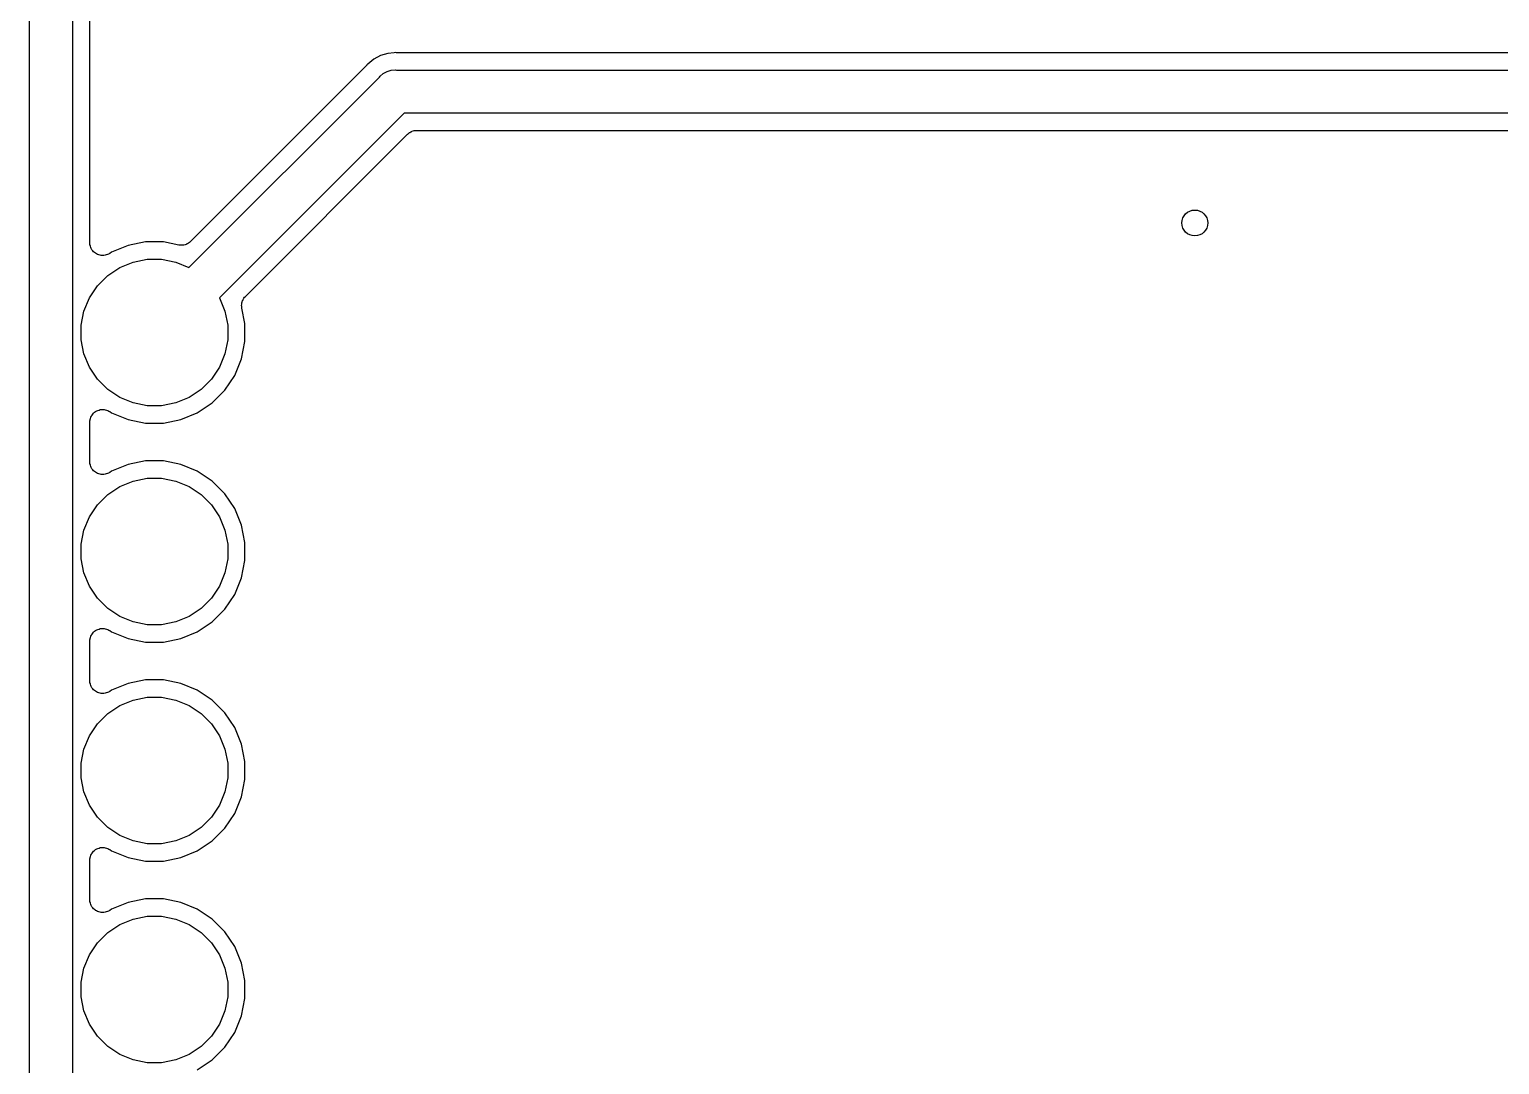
# Model space of a CAD drawing. Extents: x 86.1 to 155.4, y -71.6 to -29.3.
# Drawn here: x 86.18 to 103.23, y -59.29 to -47.28 of the extents above; entities that cross this region are included whole.
import ezdxf

# ---------------------------------------------------------------- set-up
doc = ezdxf.new("R2010")
doc.units = 0
doc.layers.add('BLACK', color=7, linetype='CONTINUOUS')

msp = doc.modelspace()

# ---------------------------------------------------------------- linework, layer by layer
at = {"layer": 'BLACK', "linetype": 'CONTINUOUS'}
for p, q in [((86.18, -64.8277), (86.18, -46.7798)), ((86.68, -46.8711), (86.68, -64.7364)), ((86.88, -49.7577), (86.88, -47.016)), ((90.3358, -47.5625), (90.251, -47.5882)), ((90.4092, -47.5553), (90.3358, -47.5625)), ((90.424, -47.5538), (90.4092, -47.5553)), ((90.4092, -47.5553), (90.4092, -47.5553)), ((90.4388, -47.5553), (90.424, -47.5538)), ((90.4451, -47.5553), (90.4388, -47.5553)), ((90.4514, -47.556), (90.4451, -47.5553)), ((90.4535, -47.556), (90.4514, -47.556)), ((130.573, -47.556), (90.4535, -47.556)), ((90.085, -47.7086), (88.0488, -49.7448)), ((90.089, -47.7038), (90.085, -47.7086)), ((90.0935, -47.6993), (90.089, -47.7038)), ((90.0948, -47.6977), (90.0935, -47.6993)), ((90.1043, -47.6863), (90.0948, -47.6977)), ((90.1728, -47.63), (90.1043, -47.6863)), ((90.251, -47.5882), (90.1728, -47.63)), ((88.0306, -50.0459), (90.2385, -47.8379)), ((90.2385, -47.8379), (90.2464, -47.8284)), ((90.2464, -47.8284), (90.2844, -47.7971)), ((90.2844, -47.7971), (90.3279, -47.7739)), ((90.3279, -47.7739), (90.375, -47.7596)), ((90.375, -47.7596), (90.424, -47.7548)), ((90.424, -47.7548), (90.4363, -47.756)), ((90.4363, -47.756), (130.59, -47.756)), ((90.5276, -48.256), (88.3841, -50.3994)), ((130.498, -48.256), (90.5276, -48.256)), ((88.6852, -50.3812), (90.5665, -48.4999)), ((90.5665, -48.4999), (90.5668, -48.4996)), ((90.5668, -48.4996), (90.5669, -48.4995)), ((90.5668, -48.4996), (90.5668, -48.4996)), ((90.5669, -48.4995), (90.568, -48.4985)), ((90.568, -48.4985), (90.5787, -48.4899)), ((90.5787, -48.4899), (90.5895, -48.4811)), ((90.5895, -48.4811), (90.5902, -48.4807)), ((90.5902, -48.4807), (90.5908, -48.4802)), ((90.5908, -48.4802), (90.6031, -48.4738)), ((90.6031, -48.4738), (90.6154, -48.4673)), ((90.6154, -48.4673), (90.6161, -48.4671)), ((90.6161, -48.4671), (90.6168, -48.4667)), ((90.6168, -48.4667), (90.6302, -48.4629)), ((90.6302, -48.4629), (90.6434, -48.4589)), ((90.6434, -48.4589), (90.6442, -48.4588)), ((90.6442, -48.4588), (90.6449, -48.4586)), ((90.6449, -48.4586), (90.6588, -48.4573)), ((90.6588, -48.4573), (90.6725, -48.456)), ((90.6725, -48.456), (130.353, -48.456)), ((86.8814, -49.7719), (86.88, -49.7577)), ((86.8827, -49.7862), (86.8814, -49.7719)), ((87.5266, -49.75), (87.3237, -49.7904)), ((87.7334, -49.75), (87.5266, -49.75)), ((87.9135, -49.7858), (87.7334, -49.75)), ((87.9274, -49.7872), (87.9135, -49.7858)), ((87.9711, -49.7859), (87.9704, -49.7861)), ((87.9718, -49.7859), (87.9711, -49.7859)), ((87.9852, -49.7818), (87.9718, -49.7859)), ((87.9985, -49.778), (87.9852, -49.7818)), ((87.9991, -49.7776), (87.9985, -49.778)), ((87.9998, -49.7774), (87.9991, -49.7776)), ((88.0121, -49.7709), (87.9998, -49.7774)), ((88.0245, -49.7645), (88.0121, -49.7709)), ((88.025, -49.7641), (88.0245, -49.7645)), ((88.0257, -49.7637), (88.025, -49.7641)), ((88.0365, -49.7549), (88.0257, -49.7637)), ((88.0473, -49.7462), (88.0365, -49.7549)), ((88.0483, -49.7453), (88.0473, -49.7462)), ((88.0484, -49.7452), (88.0483, -49.7453)), ((88.0488, -49.7448), (88.0484, -49.7452)), ((88.0484, -49.7452), (88.0484, -49.7452)), ((86.8828, -49.7865), (86.8827, -49.7862)), ((86.8829, -49.7868), (86.8828, -49.7865)), ((86.887, -49.8006), (86.8829, -49.7868)), ((86.8911, -49.8142), (86.887, -49.8006)), ((86.8912, -49.8145), (86.8911, -49.8142)), ((86.8913, -49.8148), (86.8912, -49.8145)), ((86.8981, -49.8276), (86.8913, -49.8148)), ((86.9047, -49.8401), (86.8981, -49.8276)), ((86.9049, -49.8404), (86.9047, -49.8401)), ((86.9051, -49.8407), (86.9049, -49.8404)), ((86.9141, -49.8517), (86.9051, -49.8407)), ((86.9231, -49.8629), (86.9141, -49.8517)), ((86.9234, -49.8631), (86.9231, -49.8629)), ((86.9236, -49.8634), (86.9234, -49.8631)), ((86.9345, -49.8724), (86.9236, -49.8634)), ((86.9456, -49.8817), (86.9345, -49.8724)), ((86.9459, -49.8818), (86.9456, -49.8817)), ((86.9461, -49.882), (86.9459, -49.8818)), ((86.9586, -49.8888), (86.9461, -49.882)), ((86.9713, -49.8957), (86.9586, -49.8888)), ((86.9716, -49.8958), (86.9713, -49.8957)), ((86.9719, -49.896), (86.9716, -49.8958)), ((86.9854, -49.9002), (86.9719, -49.896)), ((86.9992, -49.9045), (86.9854, -49.9002)), ((86.9995, -49.9045), (86.9992, -49.9045)), ((86.9998, -49.9046), (86.9995, -49.9045)), ((87.014, -49.9061), (86.9998, -49.9046)), ((87.0283, -49.9077), (87.014, -49.9061)), ((87.0286, -49.9076), (87.0283, -49.9077)), ((87.029, -49.9077), (87.0286, -49.9076)), ((87.0433, -49.9064), (87.029, -49.9077)), ((87.0575, -49.9051), (87.0433, -49.9064)), ((87.0578, -49.9051), (87.0575, -49.9051)), ((87.0581, -49.905), (87.0578, -49.9051)), ((87.0719, -49.901), (87.0581, -49.905)), ((87.0856, -49.897), (87.0719, -49.901)), ((87.0859, -49.8969), (87.0856, -49.897)), ((87.0862, -49.8968), (87.0859, -49.8969)), ((87.099, -49.8901), (87.0862, -49.8968)), ((87.1116, -49.8836), (87.099, -49.8901)), ((87.1121, -49.8832), (87.1116, -49.8836)), ((87.1122, -49.8832), (87.1121, -49.8832)), ((87.1121, -49.8832), (87.1121, -49.8832)), ((87.1133, -49.8824), (87.1122, -49.8832)), ((87.1326, -49.8695), (87.1133, -49.8824)), ((87.3237, -49.7904), (87.1326, -49.8695)), ((87.3821, -49.9827), (87.5463, -49.95)), ((87.5463, -49.95), (87.7137, -49.95)), ((87.7137, -49.95), (87.8779, -49.9827)), ((87.9412, -49.7887), (87.9274, -49.7872)), ((87.9419, -49.7886), (87.9412, -49.7887)), ((87.9426, -49.7887), (87.9419, -49.7886)), ((87.9565, -49.7874), (87.9426, -49.7887)), ((87.9704, -49.7861), (87.9565, -49.7874)), ((87.0882, -50.1398), (87.2274, -50.0467)), ((87.2274, -50.0467), (87.3821, -49.9827)), ((87.8779, -49.9827), (88.0306, -50.0459)), ((86.8767, -50.3974), (86.9698, -50.2582)), ((86.9698, -50.2582), (87.0882, -50.1398)), ((86.8127, -50.5521), (86.8767, -50.3974)), ((88.3841, -50.3994), (88.4473, -50.5521)), ((88.6428, -50.4715), (88.6443, -50.4576)), ((88.6443, -50.4576), (88.6445, -50.4569)), ((88.6445, -50.4562), (88.6487, -50.443)), ((88.6445, -50.4569), (88.6445, -50.4562)), ((88.6487, -50.443), (88.6528, -50.4296)), ((88.6528, -50.4296), (88.6532, -50.4289)), ((88.6532, -50.4289), (88.6534, -50.4283)), ((88.6534, -50.4283), (88.6601, -50.416)), ((88.6601, -50.416), (88.6666, -50.4038)), ((88.6666, -50.4038), (88.6671, -50.4032)), ((88.6671, -50.4032), (88.6675, -50.4026)), ((88.6675, -50.4026), (88.6764, -50.3919)), ((88.6764, -50.3919), (88.6852, -50.3812)), ((86.78, -50.7163), (86.8127, -50.5521)), ((88.4473, -50.5521), (88.48, -50.7163)), ((88.6413, -50.4853), (88.6428, -50.4715)), ((88.6414, -50.486), (88.6413, -50.4853)), ((88.6413, -50.4867), (88.6414, -50.486)), ((88.6426, -50.5006), (88.6413, -50.4867)), ((88.6438, -50.5144), (88.6426, -50.5006)), ((88.644, -50.5158), (88.6438, -50.5144)), ((88.6441, -50.5159), (88.644, -50.5158)), ((88.6442, -50.5165), (88.6441, -50.5159)), ((88.6441, -50.5159), (88.6441, -50.5159)), ((88.68, -50.6966), (88.6442, -50.5165)), ((86.78, -50.8837), (86.78, -50.7163)), ((88.48, -50.7163), (88.48, -50.8837)), ((88.68, -50.9034), (88.68, -50.6966)), ((86.8127, -51.0479), (86.78, -50.8837)), ((88.48, -50.8837), (88.4473, -51.0479)), ((88.6396, -51.1063), (88.68, -50.9034)), ((86.8767, -51.2026), (86.8127, -51.0479)), ((88.4473, -51.0479), (88.3833, -51.2026)), ((88.5605, -51.2974), (88.6396, -51.1063)), ((86.9698, -51.3418), (86.8767, -51.2026)), ((88.3833, -51.2026), (88.2902, -51.3418)), ((88.4456, -51.4693), (88.5605, -51.2974)), ((87.0882, -51.4602), (86.9698, -51.3418)), ((87.2274, -51.5533), (87.0882, -51.4602)), ((88.1718, -51.4602), (88.0326, -51.5533)), ((88.2902, -51.3418), (88.1718, -51.4602)), ((88.2993, -51.6156), (88.4456, -51.4693)), ((87.3821, -51.6173), (87.2274, -51.5533)), ((87.5463, -51.65), (87.3821, -51.6173)), ((87.7137, -51.65), (87.5463, -51.65)), ((87.8779, -51.6173), (87.7137, -51.65)), ((88.0326, -51.5533), (87.8779, -51.6173)), ((88.1274, -51.7305), (88.2993, -51.6156)), ((86.88, -51.8402), (86.8816, -51.826)), ((86.8816, -51.826), (86.8831, -51.8118)), ((86.8831, -51.8118), (86.8832, -51.8115)), ((86.8832, -51.8115), (86.8833, -51.8111)), ((86.8833, -51.8111), (86.8876, -51.7975)), ((86.8876, -51.7975), (86.8919, -51.7838)), ((86.8919, -51.7838), (86.892, -51.7835)), ((86.892, -51.7835), (86.8921, -51.7832)), ((86.8921, -51.7832), (86.899, -51.7707)), ((86.899, -51.7707), (86.9059, -51.7581)), ((86.9059, -51.7581), (86.9061, -51.7579)), ((86.9061, -51.7579), (86.9062, -51.7576)), ((86.9062, -51.7576), (86.9155, -51.7465)), ((86.9155, -51.7465), (86.9246, -51.7356)), ((86.9246, -51.7356), (86.9248, -51.7354)), ((86.9248, -51.7354), (86.925, -51.7351)), ((86.925, -51.7351), (86.9363, -51.7261)), ((86.9363, -51.7261), (86.9473, -51.7172)), ((86.9473, -51.7172), (86.9476, -51.717)), ((86.9476, -51.717), (86.9479, -51.7168)), ((86.9479, -51.7168), (86.9606, -51.7102)), ((86.9606, -51.7102), (86.9732, -51.7035)), ((86.9732, -51.7035), (86.9735, -51.7034)), ((86.9735, -51.7034), (86.9738, -51.7032)), ((86.9738, -51.7032), (86.9875, -51.6992)), ((86.9875, -51.6992), (87.0012, -51.6951)), ((87.0012, -51.6951), (87.0016, -51.6951)), ((87.0016, -51.6951), (87.0019, -51.695)), ((87.0019, -51.695), (87.0161, -51.6937)), ((87.0161, -51.6937), (87.0304, -51.6923)), ((87.0304, -51.6923), (87.0307, -51.6924)), ((87.0307, -51.6924), (87.031, -51.6923)), ((87.031, -51.6923), (87.0452, -51.6938)), ((87.0452, -51.6938), (87.0595, -51.6953)), ((87.0595, -51.6953), (87.0598, -51.6953)), ((87.0598, -51.6953), (87.0602, -51.6954)), ((87.0602, -51.6954), (87.0738, -51.6996)), ((87.0738, -51.6996), (87.0875, -51.7038)), ((87.0875, -51.7038), (87.0878, -51.7039)), ((87.0878, -51.7039), (87.0881, -51.704)), ((87.0881, -51.704), (87.1008, -51.7109)), ((87.1008, -51.7109), (87.1133, -51.7176)), ((87.1133, -51.7176), (87.1326, -51.7305)), ((87.1326, -51.7305), (87.3237, -51.8096)), ((87.3237, -51.8096), (87.5266, -51.85)), ((87.7334, -51.85), (87.9363, -51.8096)), ((87.9363, -51.8096), (88.1274, -51.7305)), ((86.88, -51.8408), (86.88, -51.8402)), ((86.88, -51.8409), (86.88, -51.8408)), ((86.88, -51.8423), (86.88, -51.8409)), ((86.88, -51.8409), (86.88, -51.8409)), ((86.88, -52.2977), (86.88, -51.8423)), ((87.5266, -51.85), (87.7334, -51.85)), ((86.8814, -52.3119), (86.88, -52.2977)), ((86.8827, -52.3262), (86.8814, -52.3119)), ((86.8828, -52.3265), (86.8827, -52.3262)), ((86.8829, -52.3268), (86.8828, -52.3265)), ((86.887, -52.3406), (86.8829, -52.3268)), ((86.8911, -52.3542), (86.887, -52.3406)), ((87.3237, -52.3304), (87.1326, -52.4095)), ((87.5266, -52.29), (87.3237, -52.3304)), ((87.7334, -52.29), (87.5266, -52.29)), ((87.9363, -52.3304), (87.7334, -52.29)), ((88.1274, -52.4095), (87.9363, -52.3304)), ((86.8912, -52.3545), (86.8911, -52.3542)), ((86.8913, -52.3548), (86.8912, -52.3545)), ((86.8981, -52.3676), (86.8913, -52.3548)), ((86.9047, -52.3801), (86.8981, -52.3676)), ((86.9049, -52.3804), (86.9047, -52.3801)), ((86.9051, -52.3807), (86.9049, -52.3804)), ((86.9141, -52.3917), (86.9051, -52.3807)), ((86.9231, -52.4029), (86.9141, -52.3917)), ((86.9234, -52.4031), (86.9231, -52.4029)), ((86.9236, -52.4034), (86.9234, -52.4031)), ((86.9346, -52.4125), (86.9236, -52.4034)), ((86.9456, -52.4217), (86.9346, -52.4125)), ((86.9459, -52.4218), (86.9456, -52.4217)), ((86.9461, -52.422), (86.9459, -52.4218)), ((86.9586, -52.4288), (86.9461, -52.422)), ((86.9713, -52.4357), (86.9586, -52.4288)), ((86.9716, -52.4358), (86.9713, -52.4357)), ((86.9719, -52.436), (86.9716, -52.4358)), ((86.9854, -52.4402), (86.9719, -52.436)), ((86.9992, -52.4445), (86.9854, -52.4402)), ((86.9995, -52.4445), (86.9992, -52.4445)), ((86.9998, -52.4446), (86.9995, -52.4445)), ((87.014, -52.4461), (86.9998, -52.4446)), ((87.0283, -52.4477), (87.014, -52.4461)), ((87.0286, -52.4476), (87.0283, -52.4477)), ((87.029, -52.4477), (87.0286, -52.4476)), ((87.0433, -52.4464), (87.029, -52.4477)), ((87.0575, -52.4451), (87.0433, -52.4464)), ((87.0578, -52.4451), (87.0575, -52.4451)), ((87.0581, -52.445), (87.0578, -52.4451)), ((87.0719, -52.441), (87.0581, -52.445)), ((87.0856, -52.437), (87.0719, -52.441)), ((87.0859, -52.4369), (87.0856, -52.437)), ((87.0862, -52.4368), (87.0859, -52.4369)), ((87.099, -52.4301), (87.0862, -52.4368)), ((87.1116, -52.4236), (87.099, -52.4301)), ((87.1121, -52.4232), (87.1116, -52.4236)), ((87.1122, -52.4232), (87.1121, -52.4232)), ((87.1121, -52.4232), (87.1121, -52.4232)), ((87.1133, -52.4224), (87.1122, -52.4232)), ((87.1326, -52.4095), (87.1133, -52.4224)), ((87.3821, -52.5227), (87.5463, -52.49)), ((87.5463, -52.49), (87.7137, -52.49)), ((87.7137, -52.49), (87.8779, -52.5227)), ((88.2993, -52.5244), (88.1274, -52.4095)), ((86.9698, -52.7982), (87.0882, -52.6798)), ((87.0882, -52.6798), (87.2274, -52.5867)), ((87.2274, -52.5867), (87.3821, -52.5227)), ((87.8779, -52.5227), (88.0326, -52.5867)), ((88.0326, -52.5867), (88.1718, -52.6798)), ((88.1718, -52.6798), (88.2902, -52.7982)), ((88.4456, -52.6707), (88.2993, -52.5244)), ((88.5605, -52.8426), (88.4456, -52.6707)), ((86.8767, -52.9374), (86.9698, -52.7982)), ((88.2902, -52.7982), (88.3833, -52.9374)), ((88.6396, -53.0337), (88.5605, -52.8426)), ((86.8127, -53.0921), (86.8767, -52.9374)), ((88.3833, -52.9374), (88.4473, -53.0921)), ((86.78, -53.2563), (86.8127, -53.0921)), ((88.4473, -53.0921), (88.48, -53.2563)), ((88.68, -53.2366), (88.6396, -53.0337)), ((86.78, -53.4237), (86.78, -53.2563)), ((88.48, -53.2563), (88.48, -53.4237)), ((88.68, -53.4434), (88.68, -53.2366)), ((86.8127, -53.5879), (86.78, -53.4237)), ((88.48, -53.4237), (88.4473, -53.5879)), ((88.6396, -53.6463), (88.68, -53.4434)), ((86.8767, -53.7426), (86.8127, -53.5879)), ((88.4473, -53.5879), (88.3833, -53.7426)), ((88.5605, -53.8374), (88.6396, -53.6463)), ((86.9698, -53.8818), (86.8767, -53.7426)), ((88.3833, -53.7426), (88.2902, -53.8818)), ((88.4456, -54.0093), (88.5605, -53.8374)), ((87.0882, -54.0002), (86.9698, -53.8818)), ((87.2274, -54.0933), (87.0882, -54.0002)), ((88.1718, -54.0002), (88.0326, -54.0933)), ((88.2902, -53.8818), (88.1718, -54.0002)), ((88.2993, -54.1556), (88.4456, -54.0093)), ((87.3821, -54.1573), (87.2274, -54.0933)), ((87.5463, -54.19), (87.3821, -54.1573)), ((87.7137, -54.19), (87.5463, -54.19)), ((87.8779, -54.1573), (87.7137, -54.19)), ((88.0326, -54.0933), (87.8779, -54.1573)), ((88.1274, -54.2705), (88.2993, -54.1556)), ((86.88, -54.3802), (86.8816, -54.366)), ((86.88, -54.3808), (86.88, -54.3802)), ((86.88, -54.3809), (86.88, -54.3808)), ((86.88, -54.3823), (86.88, -54.3809)), ((86.88, -54.3809), (86.88, -54.3809)), ((86.88, -54.8377), (86.88, -54.3823)), ((86.8816, -54.366), (86.8831, -54.3518)), ((86.8831, -54.3518), (86.8832, -54.3515)), ((86.8832, -54.3515), (86.8833, -54.3511)), ((86.8833, -54.3511), (86.8876, -54.3375)), ((86.8876, -54.3375), (86.8919, -54.3238)), ((86.8919, -54.3238), (86.892, -54.3235)), ((86.892, -54.3235), (86.8921, -54.3232)), ((86.8921, -54.3232), (86.899, -54.3107)), ((86.899, -54.3107), (86.9059, -54.2981)), ((86.9059, -54.2981), (86.9061, -54.2979)), ((86.9061, -54.2979), (86.9062, -54.2976)), ((86.9062, -54.2976), (86.9155, -54.2865)), ((86.9155, -54.2865), (86.9246, -54.2756)), ((86.9246, -54.2756), (86.9248, -54.2754)), ((86.9248, -54.2754), (86.925, -54.2751)), ((86.925, -54.2751), (86.9363, -54.2661)), ((86.9363, -54.2661), (86.9473, -54.2572)), ((86.9473, -54.2572), (86.9476, -54.257)), ((86.9476, -54.257), (86.9479, -54.2568)), ((86.9479, -54.2568), (86.9606, -54.2502)), ((86.9606, -54.2502), (86.9732, -54.2435)), ((86.9732, -54.2435), (86.9735, -54.2434)), ((86.9735, -54.2434), (86.9738, -54.2432)), ((86.9738, -54.2432), (86.9875, -54.2392)), ((86.9875, -54.2392), (87.0012, -54.2351)), ((87.0012, -54.2351), (87.0016, -54.2351)), ((87.0016, -54.2351), (87.0019, -54.235)), ((87.0019, -54.235), (87.0161, -54.2337)), ((87.0161, -54.2337), (87.0304, -54.2323)), ((87.0304, -54.2323), (87.0307, -54.2324)), ((87.0307, -54.2324), (87.031, -54.2323)), ((87.031, -54.2323), (87.0452, -54.2338)), ((87.0452, -54.2338), (87.0595, -54.2353)), ((87.0595, -54.2353), (87.0598, -54.2353)), ((87.0598, -54.2353), (87.0602, -54.2354)), ((87.0602, -54.2354), (87.0738, -54.2396)), ((87.0738, -54.2396), (87.0875, -54.2438)), ((87.0875, -54.2438), (87.0878, -54.2439)), ((87.0878, -54.2439), (87.0881, -54.244)), ((87.0881, -54.244), (87.1008, -54.2509)), ((87.1008, -54.2509), (87.1133, -54.2576)), ((87.1133, -54.2576), (87.1326, -54.2705)), ((87.1326, -54.2705), (87.3237, -54.3496)), ((87.3237, -54.3496), (87.5266, -54.39)), ((87.7334, -54.39), (87.9363, -54.3496)), ((87.9363, -54.3496), (88.1274, -54.2705)), ((87.5266, -54.39), (87.7334, -54.39)), ((86.8814, -54.8519), (86.88, -54.8377)), ((86.8827, -54.8662), (86.8814, -54.8519)), ((86.8828, -54.8665), (86.8827, -54.8662)), ((86.8829, -54.8668), (86.8828, -54.8665)), ((86.887, -54.8806), (86.8829, -54.8668)), ((86.8911, -54.8942), (86.887, -54.8806)), ((86.8912, -54.8945), (86.8911, -54.8942)), ((86.8913, -54.8948), (86.8912, -54.8945)), ((86.8981, -54.9076), (86.8913, -54.8948)), ((87.3237, -54.8704), (87.1326, -54.9495)), ((87.5266, -54.83), (87.3237, -54.8704)), ((87.7334, -54.83), (87.5266, -54.83)), ((87.9363, -54.8704), (87.7334, -54.83)), ((88.1274, -54.9495), (87.9363, -54.8704)), ((86.9047, -54.9201), (86.8981, -54.9076)), ((86.9049, -54.9204), (86.9047, -54.9201)), ((86.9051, -54.9207), (86.9049, -54.9204)), ((86.9141, -54.9317), (86.9051, -54.9207)), ((86.9231, -54.9429), (86.9141, -54.9317)), ((86.9234, -54.9431), (86.9231, -54.9429)), ((86.9236, -54.9434), (86.9234, -54.9431)), ((86.9346, -54.9525), (86.9236, -54.9434)), ((86.9456, -54.9617), (86.9346, -54.9525)), ((86.9459, -54.9618), (86.9456, -54.9617)), ((86.9461, -54.962), (86.9459, -54.9618)), ((86.9586, -54.9688), (86.9461, -54.962)), ((86.9713, -54.9757), (86.9586, -54.9688)), ((86.9716, -54.9758), (86.9713, -54.9757)), ((86.9719, -54.976), (86.9716, -54.9758)), ((86.9854, -54.9802), (86.9719, -54.976)), ((86.9992, -54.9845), (86.9854, -54.9802)), ((86.9995, -54.9845), (86.9992, -54.9845)), ((86.9998, -54.9846), (86.9995, -54.9845)), ((87.014, -54.9861), (86.9998, -54.9846)), ((87.0283, -54.9877), (87.014, -54.9861)), ((87.0286, -54.9876), (87.0283, -54.9877)), ((87.029, -54.9877), (87.0286, -54.9876)), ((87.0433, -54.9864), (87.029, -54.9877)), ((87.0575, -54.9851), (87.0433, -54.9864)), ((87.0578, -54.9851), (87.0575, -54.9851)), ((87.0581, -54.985), (87.0578, -54.9851)), ((87.0719, -54.981), (87.0581, -54.985)), ((87.0856, -54.977), (87.0719, -54.981)), ((87.0859, -54.9769), (87.0856, -54.977)), ((87.0862, -54.9768), (87.0859, -54.9769)), ((87.099, -54.9701), (87.0862, -54.9768)), ((87.1116, -54.9636), (87.099, -54.9701)), ((87.1121, -54.9632), (87.1116, -54.9636)), ((87.1122, -54.9632), (87.1121, -54.9632)), ((87.1121, -54.9632), (87.1121, -54.9632)), ((87.1133, -54.9624), (87.1122, -54.9632)), ((87.1326, -54.9495), (87.1133, -54.9624)), ((87.2274, -55.1267), (87.3821, -55.0627)), ((87.3821, -55.0627), (87.5463, -55.03)), ((87.5463, -55.03), (87.7137, -55.03)), ((87.7137, -55.03), (87.8779, -55.0627)), ((87.8779, -55.0627), (88.0326, -55.1267)), ((88.2993, -55.0644), (88.1274, -54.9495)), ((88.4456, -55.2107), (88.2993, -55.0644)), ((86.9698, -55.3382), (87.0882, -55.2198)), ((87.0882, -55.2198), (87.2274, -55.1267)), ((88.0326, -55.1267), (88.1718, -55.2198)), ((88.1718, -55.2198), (88.2902, -55.3382)), ((88.5605, -55.3826), (88.4456, -55.2107)), ((86.8767, -55.4774), (86.9698, -55.3382)), ((88.2902, -55.3382), (88.3833, -55.4774)), ((88.6396, -55.5737), (88.5605, -55.3826)), ((86.8127, -55.6321), (86.8767, -55.4774)), ((88.3833, -55.4774), (88.4473, -55.6321)), ((88.68, -55.7766), (88.6396, -55.5737)), ((86.78, -55.7963), (86.8127, -55.6321)), ((88.4473, -55.6321), (88.48, -55.7963)), ((86.78, -55.9637), (86.78, -55.7963)), ((88.48, -55.7963), (88.48, -55.9637)), ((88.68, -55.9834), (88.68, -55.7766)), ((86.8127, -56.1279), (86.78, -55.9637)), ((88.48, -55.9637), (88.4473, -56.1279)), ((88.6396, -56.1863), (88.68, -55.9834)), ((86.8767, -56.2826), (86.8127, -56.1279)), ((88.4473, -56.1279), (88.3833, -56.2826)), ((88.5605, -56.3774), (88.6396, -56.1863)), ((86.9698, -56.4218), (86.8767, -56.2826)), ((87.0882, -56.5402), (86.9698, -56.4218)), ((88.2902, -56.4218), (88.1718, -56.5402)), ((88.3833, -56.2826), (88.2902, -56.4218)), ((88.4456, -56.5493), (88.5605, -56.3774)), ((87.2274, -56.6333), (87.0882, -56.5402)), ((88.1718, -56.5402), (88.0326, -56.6333)), ((88.2993, -56.6956), (88.4456, -56.5493)), ((86.9875, -56.7792), (87.0012, -56.7751)), ((87.0012, -56.7751), (87.0016, -56.7751)), ((87.0016, -56.7751), (87.0019, -56.775)), ((87.0019, -56.775), (87.0161, -56.7737)), ((87.0161, -56.7737), (87.0304, -56.7723)), ((87.0304, -56.7723), (87.0307, -56.7724)), ((87.0307, -56.7724), (87.031, -56.7723)), ((87.031, -56.7723), (87.0452, -56.7738)), ((87.0452, -56.7738), (87.0595, -56.7753)), ((87.0595, -56.7753), (87.0598, -56.7753)), ((87.0598, -56.7753), (87.0602, -56.7754)), ((87.0602, -56.7754), (87.0738, -56.7796)), ((87.3821, -56.6973), (87.2274, -56.6333)), ((87.5463, -56.73), (87.3821, -56.6973)), ((87.7137, -56.73), (87.5463, -56.73)), ((87.8779, -56.6973), (87.7137, -56.73)), ((88.0326, -56.6333), (87.8779, -56.6973)), ((88.1274, -56.8105), (88.2993, -56.6956)), ((86.88, -56.9202), (86.8816, -56.906)), ((86.88, -56.9208), (86.88, -56.9202)), ((86.88, -56.9209), (86.88, -56.9208)), ((86.88, -56.9223), (86.88, -56.9209)), ((86.88, -56.9209), (86.88, -56.9209)), ((86.88, -57.3777), (86.88, -56.9223)), ((86.8816, -56.906), (86.8831, -56.8918)), ((86.8831, -56.8918), (86.8832, -56.8915)), ((86.8832, -56.8915), (86.8833, -56.8911)), ((86.8833, -56.8911), (86.8876, -56.8775)), ((86.8876, -56.8775), (86.8919, -56.8638)), ((86.8919, -56.8638), (86.892, -56.8635)), ((86.892, -56.8635), (86.8921, -56.8632)), ((86.8921, -56.8632), (86.899, -56.8507)), ((86.899, -56.8507), (86.9059, -56.8381)), ((86.9059, -56.8381), (86.9061, -56.8379)), ((86.9061, -56.8379), (86.9062, -56.8376)), ((86.9062, -56.8376), (86.9155, -56.8265)), ((86.9155, -56.8265), (86.9246, -56.8156)), ((86.9246, -56.8156), (86.9248, -56.8154)), ((86.9248, -56.8154), (86.925, -56.8151)), ((86.925, -56.8151), (86.9363, -56.8061)), ((86.9363, -56.8061), (86.9473, -56.7972)), ((86.9473, -56.7972), (86.9476, -56.797)), ((86.9476, -56.797), (86.9479, -56.7968)), ((86.9479, -56.7968), (86.9606, -56.7902)), ((86.9606, -56.7902), (86.9732, -56.7835)), ((86.9732, -56.7835), (86.9735, -56.7834)), ((86.9735, -56.7834), (86.9738, -56.7832)), ((86.9738, -56.7832), (86.9875, -56.7792)), ((87.0738, -56.7796), (87.0875, -56.7838)), ((87.0875, -56.7838), (87.0878, -56.7839)), ((87.0878, -56.7839), (87.0881, -56.784)), ((87.0881, -56.784), (87.1008, -56.7909)), ((87.1008, -56.7909), (87.1133, -56.7976)), ((87.1133, -56.7976), (87.1326, -56.8105)), ((87.1326, -56.8105), (87.3237, -56.8896)), ((87.3237, -56.8896), (87.5266, -56.93)), ((87.5266, -56.93), (87.7334, -56.93)), ((87.7334, -56.93), (87.9363, -56.8896)), ((87.9363, -56.8896), (88.1274, -56.8105)), ((86.8814, -57.3919), (86.88, -57.3777)), ((86.8827, -57.4062), (86.8814, -57.3919)), ((86.8828, -57.4065), (86.8827, -57.4062)), ((86.8829, -57.4068), (86.8828, -57.4065)), ((86.887, -57.4206), (86.8829, -57.4068)), ((86.8911, -57.4342), (86.887, -57.4206)), ((86.8912, -57.4345), (86.8911, -57.4342)), ((86.8913, -57.4348), (86.8912, -57.4345)), ((86.8981, -57.4476), (86.8913, -57.4348)), ((86.9047, -57.4601), (86.8981, -57.4476)), ((87.3237, -57.4104), (87.1326, -57.4895)), ((87.5266, -57.37), (87.3237, -57.4104)), ((87.7334, -57.37), (87.5266, -57.37)), ((87.9363, -57.4104), (87.7334, -57.37)), ((88.1274, -57.4895), (87.9363, -57.4104)), ((86.9049, -57.4604), (86.9047, -57.4601)), ((86.9051, -57.4607), (86.9049, -57.4604)), ((86.9141, -57.4717), (86.9051, -57.4607)), ((86.9231, -57.4829), (86.9141, -57.4717)), ((86.9234, -57.4831), (86.9231, -57.4829)), ((86.9236, -57.4834), (86.9234, -57.4831)), ((86.9346, -57.4925), (86.9236, -57.4834)), ((86.9456, -57.5017), (86.9346, -57.4925)), ((86.9459, -57.5018), (86.9456, -57.5017)), ((86.9461, -57.502), (86.9459, -57.5018)), ((86.9586, -57.5088), (86.9461, -57.502)), ((86.9713, -57.5157), (86.9586, -57.5088)), ((86.9716, -57.5158), (86.9713, -57.5157)), ((86.9719, -57.516), (86.9716, -57.5158)), ((86.9854, -57.5202), (86.9719, -57.516)), ((86.9992, -57.5245), (86.9854, -57.5202)), ((86.9995, -57.5245), (86.9992, -57.5245)), ((86.9998, -57.5246), (86.9995, -57.5245)), ((87.014, -57.5261), (86.9998, -57.5246)), ((87.0283, -57.5277), (87.014, -57.5261)), ((87.0286, -57.5276), (87.0283, -57.5277)), ((87.029, -57.5277), (87.0286, -57.5276)), ((87.0433, -57.5264), (87.029, -57.5277)), ((87.0575, -57.5251), (87.0433, -57.5264)), ((87.0578, -57.5251), (87.0575, -57.5251)), ((87.0581, -57.525), (87.0578, -57.5251)), ((87.0719, -57.521), (87.0581, -57.525)), ((87.0856, -57.517), (87.0719, -57.521)), ((87.0859, -57.5169), (87.0856, -57.517)), ((87.0862, -57.5168), (87.0859, -57.5169)), ((87.099, -57.5101), (87.0862, -57.5168)), ((87.1116, -57.5036), (87.099, -57.5101)), ((87.1121, -57.5032), (87.1116, -57.5036)), ((87.1122, -57.5032), (87.1121, -57.5032)), ((87.1121, -57.5032), (87.1121, -57.5032)), ((87.1133, -57.5024), (87.1122, -57.5032)), ((87.1326, -57.4895), (87.1133, -57.5024)), ((87.2274, -57.6667), (87.3821, -57.6027)), ((87.3821, -57.6027), (87.5463, -57.57)), ((87.5463, -57.57), (87.7137, -57.57)), ((87.7137, -57.57), (87.8779, -57.6027)), ((87.8779, -57.6027), (88.0326, -57.6667)), ((88.2993, -57.6044), (88.1274, -57.4895)), ((88.4456, -57.7507), (88.2993, -57.6044)), ((86.9698, -57.8782), (87.0882, -57.7598)), ((87.0882, -57.7598), (87.2274, -57.6667)), ((88.0326, -57.6667), (88.1718, -57.7598)), ((88.1718, -57.7598), (88.2902, -57.8782)), ((88.5605, -57.9226), (88.4456, -57.7507)), ((86.8767, -58.0174), (86.9698, -57.8782)), ((88.2902, -57.8782), (88.3833, -58.0174)), ((88.6396, -58.1137), (88.5605, -57.9226)), ((86.8127, -58.1721), (86.8767, -58.0174)), ((88.3833, -58.0174), (88.4473, -58.1721)), ((88.68, -58.3166), (88.6396, -58.1137)), ((86.78, -58.3363), (86.8127, -58.1721)), ((88.4473, -58.1721), (88.48, -58.3363)), ((86.78, -58.5037), (86.78, -58.3363)), ((88.48, -58.3363), (88.48, -58.5037)), ((88.68, -58.5234), (88.68, -58.3166)), ((86.8127, -58.6679), (86.78, -58.5037)), ((88.48, -58.5037), (88.4473, -58.6679)), ((88.6396, -58.7263), (88.68, -58.5234)), ((86.8767, -58.8226), (86.8127, -58.6679)), ((88.4473, -58.6679), (88.3833, -58.8226)), ((88.5605, -58.9174), (88.6396, -58.7263)), ((86.9698, -58.9618), (86.8767, -58.8226)), ((87.0882, -59.0802), (86.9698, -58.9618)), ((88.2902, -58.9618), (88.1718, -59.0802)), ((88.3833, -58.8226), (88.2902, -58.9618)), ((88.4456, -59.0893), (88.5605, -58.9174)), ((87.2274, -59.1733), (87.0882, -59.0802)), ((88.1718, -59.0802), (88.0326, -59.1733)), ((88.2993, -59.2356), (88.4456, -59.0893)), ((87.3821, -59.2373), (87.2274, -59.1733)), ((87.5463, -59.27), (87.3821, -59.2373)), ((87.7137, -59.27), (87.5463, -59.27)), ((87.8779, -59.2373), (87.7137, -59.27)), ((88.0326, -59.1733), (87.8779, -59.2373)), ((88.1274, -59.3505), (88.2993, -59.2356))]:
    msp.add_line(p, q, dxfattribs=at)
at = {"layer": 'BLACK'}
msp.add_circle((99.695, -49.53), 0.15, dxfattribs=at)

doc.saveas('drawing.dxf')
